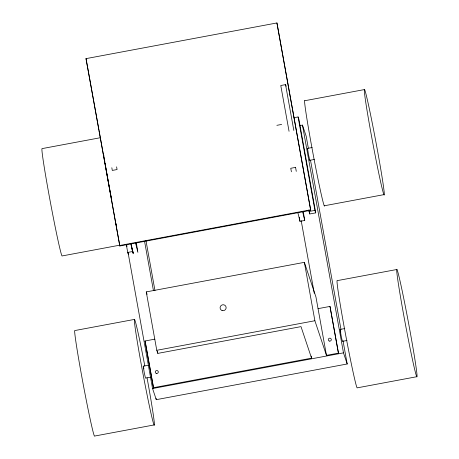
<?xml version="1.0" encoding="UTF-8"?>
<svg xmlns="http://www.w3.org/2000/svg" width="459" height="459" viewBox="0 0 459 459"><rect width="100%" height="100%" fill="white"/><g stroke="black" fill="none" stroke-linecap="round" stroke-linejoin="round"><path stroke-width="0.69" d="M296.273 171.362L295.556 167.248M86.011 58.632L276.932 22.95L310.754 210.314L119.828 246.001L86.011 58.632L98.892 129.725M286.135 86.281L285.55 84.622L280.776 85.512L289.055 131.314M100.228 137.746L41.97 148.636A54.65 1.652 79.4 0 0 50.932 205.139A54.65 1.652 79.4 0 0 62.183 255.933L119.742 245.175M364.641 89.534L304.977 100.687A53.801 1.629 79.4 0 0 313.141 154.264A53.801 1.629 79.4 0 0 324.616 205.529M294.11 117.693L298.092 116.953L298.918 119.426L315.746 212.861L309.779 213.974L308.7 210.107M276.869 125.33L281.642 124.435M299.647 125.628L302.458 125.1L306.182 136.231L308.339 148.217M314.404 159.451L309.762 160.317L308.511 154.672L307.513 148.395L312.154 147.528M295.521 167.392L290.748 168.287L291.408 171.786M324.232 205.793L383.896 194.645A53.801 1.629 79.4 0 0 371.83 120.906A53.801 1.629 79.4 0 0 367.08 110.717A53.801 1.629 79.4 0 0 383.896 194.645M119.661 245.502L310.588 209.82L310.754 210.314M308.953 211.501L314.914 210.388L315.746 212.861M126.323 244.658L127.722 252.421L132.496 251.532L133.276 253.741M297.788 212.287L299.962 221.33L304.736 220.44L303.233 211.496M154.872 339.155L145.033 340.991L153.449 387.706L311.558 358.158L301.006 326.624L157.81 353.39L156.777 350.297L146.26 291.901L304.369 262.347L315.953 296.973L326.469 355.369L338.403 353.137L338.61 353.757L329.992 306.423L318.058 308.655M396.955 269.479L337.29 280.627A54.65 1.652 79.4 0 0 344.904 330.939A54.65 1.652 79.4 0 0 357.108 387.872L416.772 376.719A54.65 1.652 79.4 0 0 403.897 299.153A54.65 1.652 79.4 0 0 399.921 293.421A54.65 1.652 79.4 0 0 416.772 376.719M134.367 319.43L74.702 330.578A53.812 1.629 79.4 0 0 83.796 387.413A53.812 1.629 79.4 0 0 94.657 436.05L154.322 424.896M156.777 350.297L314.885 320.743L326.469 355.369M150.77 377.132L145.469 378.124L144.218 372.478L143.219 366.202L148.527 365.209M347.004 340.48L342.362 341.347L341.112 335.701L340.119 329.424L344.761 328.558M152.554 388.532L343.475 352.851L347.199 363.981L156.278 399.663L152.554 388.532L128.113 252.84M307.513 148.395L307.731 149.037M340.119 329.424L340.331 330.067M143.219 366.202L143.438 366.844M127.722 252.421L128.503 254.636L128.124 252.519M146.26 291.901L147.087 294.374M115.714 223.16L116.339 225.013M145.033 340.991L145.239 341.611M153.449 387.706L153.656 388.325L145.365 342.305M135.663 243.368L137.918 252.341M130.712 243.563L133.144 253.23M302.561 211.392L304.736 220.44M340.538 330.945L340.79 332.132M143.638 367.722L143.891 368.91M135.996 242.49L136.53 245.599L135.939 242.754M285.55 84.622L293.84 130.488M132.496 251.532L131.274 244.75L132.961 252.76L132.869 251.762M310.502 160.202L340.974 329.43M343.011 340.71L347.199 363.981M302.458 125.1L343.475 352.851M298.092 116.953L314.914 210.388M329.992 306.423L338.403 353.137M276.932 22.95L310.588 209.82M309.4 211.886L309.779 213.974M301.19 220.659L314.266 293.261M304.369 262.347L314.885 320.743M311.179 356.064L311.558 358.158M145.951 240.533L154.97 290.599M144.539 241.193L153.426 290.536M157.431 351.278L157.81 353.39M156.02 398.251L156.278 399.663M126.724 245.106L126.977 246.512M99.018 130.425L119.828 246.001M136.421 243.597L137.689 250.993M132.852 251.509L133.047 252.657M116.609 166.852L117.068 169.543L112.294 170.432L111.835 167.747M299.268 217.205L299.962 221.33M309.676 159.359L309.762 160.317M111.789 200.267A54.65 1.652 79.4 0 1 111.52 198.873M111.256 197.473A54.65 1.652 79.4 0 1 110.596 193.985M110.332 192.591A54.65 1.652 79.4 0 1 109.678 189.074M109.414 187.662A54.65 1.652 79.4 0 1 105.696 166.778M105.323 164.609A54.65 1.652 79.4 0 1 105.088 163.18M104.853 161.775A54.65 1.652 79.4 0 1 104.623 160.398M104.4 159.049A54.65 1.652 79.4 0 1 104.187 157.73M103.981 156.456A54.65 1.652 79.4 0 1 103.786 155.217M147.035 377.757A53.812 1.629 79.4 0 1 151.86 417.105A53.812 1.629 79.4 0 1 135.118 327.519A53.812 1.629 79.4 0 1 144.837 366.012M156.267 373.396A1.52 1.48 -18.5 0 0 158.275 371.715A1.52 1.48 -18.5 0 0 155.813 370.872A1.52 1.48 -18.5 0 0 156.267 373.396M329.292 341.06A1.52 1.48 -18.5 0 0 331.3 339.379A1.52 1.48 -18.5 0 0 328.833 338.53A1.52 1.48 -18.5 0 0 329.292 341.06M222.081 310.525A3.035 2.966 -18.5 0 0 226.098 307.157A3.035 2.966 -18.5 0 0 221.169 305.464A3.035 2.966 -18.5 0 0 222.081 310.525"/></g></svg>
